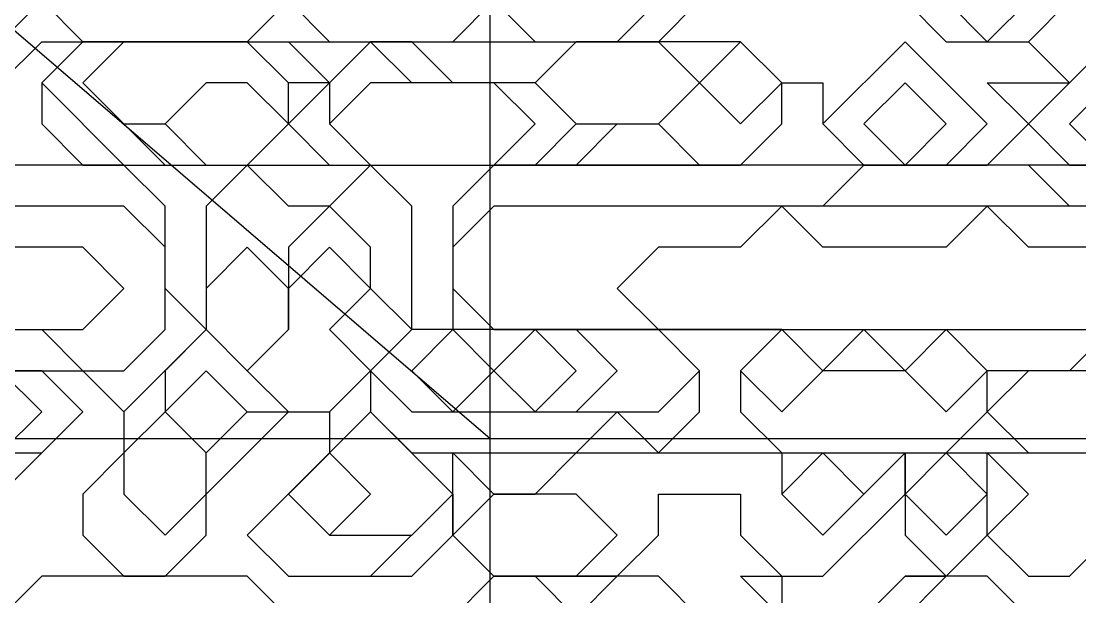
# Model space of a CAD drawing. Extents: x 46 to 224, y 52 to 151.
# Drawn here: x 163.21 to 178.54, y 77.71 to 86.04 of the extents above; entities that cross this region are included whole.
import ezdxf

# ---------------------------------------------------------------- set-up
doc = ezdxf.new("R2010")
doc.units = 0
doc.layers.add('OUTLINE', color=1, linetype='CONTINUOUS')

msp = doc.modelspace()

# ---------------------------------------------------------------- linework, layer by layer
for p, q in [((177.196, 85.7421), (178.3865, 86.9326)), ((177.196, 85.7421), (178.3865, 86.9326)), ((162.9103, 85.7421), (163.5056, 86.3373)), ((163.5056, 86.3373), (164.1008, 85.7421)), ((163.5056, 86.3373), (164.1008, 85.7421)), ((163.5056, 86.3373), (164.1008, 85.7421)), ((166.4818, 85.7421), (167.077, 86.3373)), ((166.4818, 85.7421), (167.077, 86.3373)), ((167.077, 86.3373), (167.6722, 85.7421)), ((167.077, 86.3373), (167.6722, 85.7421)), ((169.4579, 85.7421), (170.0532, 86.3373)), ((169.4579, 85.7421), (170.0532, 86.3373)), ((170.0532, 86.3373), (170.6484, 85.7421)), ((170.0532, 86.3373), (170.6484, 85.7421)), ((171.8389, 85.7421), (172.4341, 86.3373)), ((171.8389, 85.7421), (172.4341, 86.3373)), ((172.4341, 85.7421), (173.0294, 86.3373)), ((176.0056, 86.3373), (176.6008, 85.7421)), ((176.6008, 86.3373), (177.196, 85.7421)), ((176.6008, 86.3373), (177.196, 85.7421)), ((177.7913, 85.7421), (178.3865, 86.3373)), ((178.3865, 86.3373), (177.7913, 85.7421)), ((162.9103, 85.1468), (163.5056, 85.7421)), ((162.9103, 85.1468), (163.5056, 85.7421)), ((164.1008, 85.7421), (163.5056, 85.1468)), ((163.5056, 85.7421), (167.077, 85.7421)), ((164.1008, 85.7421), (163.5056, 85.1468)), ((163.5056, 85.7421), (167.077, 85.7421)), ((164.1008, 85.7421), (163.5056, 85.1468)), ((164.1008, 85.7421), (163.5056, 85.1468)), ((164.1008, 85.7421), (163.5056, 85.1468)), ((164.1008, 85.7421), (163.5056, 85.1468)), ((166.4818, 85.7421), (164.1008, 85.7421)), ((166.4818, 85.7421), (164.1008, 85.7421)), ((166.4818, 85.7421), (164.1008, 85.7421)), ((164.1008, 85.7421), (172.4341, 85.7421)), ((166.4818, 85.7421), (164.1008, 85.7421)), ((164.1008, 85.7421), (166.4818, 85.7421)), ((166.4818, 85.7421), (164.1008, 85.7421)), ((164.696, 85.7421), (164.1008, 85.1468)), ((164.696, 85.7421), (164.1008, 85.1468)), ((164.1008, 85.7421), (166.4818, 85.7421)), ((166.4818, 85.7421), (164.1008, 85.7421)), ((166.4818, 85.7421), (164.696, 85.7421)), ((166.4818, 85.7421), (164.696, 85.7421)), ((167.077, 85.1468), (166.4818, 85.7421)), ((167.077, 85.1468), (166.4818, 85.7421)), ((167.077, 85.1468), (166.4818, 85.7421)), ((167.077, 85.1468), (166.4818, 85.7421)), ((167.077, 85.1468), (166.4818, 85.7421)), ((167.077, 85.1468), (166.4818, 85.7421)), ((167.077, 85.1468), (166.4818, 85.7421)), ((167.077, 85.1468), (166.4818, 85.7421)), ((167.077, 85.7421), (167.6722, 85.1468)), ((167.077, 85.7421), (167.6722, 85.1468)), ((168.2675, 85.7421), (167.077, 84.5516)), ((168.2675, 85.7421), (167.077, 84.5516)), ((168.2675, 85.7421), (167.6722, 85.1468)), ((167.6722, 85.1468), (168.2675, 85.7421)), ((168.2675, 85.7421), (167.6722, 85.1468)), ((167.6722, 85.1468), (168.2675, 85.7421)), ((168.2675, 85.7421), (167.6722, 85.1468)), ((168.2675, 85.7421), (167.6722, 85.1468)), ((167.6722, 85.7421), (169.4579, 85.7421)), ((167.6722, 85.7421), (169.4579, 85.7421)), ((168.8627, 85.1468), (168.2675, 85.7421)), ((168.2675, 85.7421), (168.8627, 85.7421)), ((168.8627, 85.7421), (168.2675, 85.7421)), ((168.2675, 85.7421), (168.8627, 85.7421)), ((168.8627, 85.7421), (168.2675, 85.7421)), ((168.8627, 85.7421), (168.2675, 85.7421)), ((168.8627, 85.7421), (168.2675, 85.7421)), ((168.8627, 85.7421), (168.2675, 85.7421)), ((169.4579, 85.1468), (168.8627, 85.7421)), ((169.4579, 85.1468), (168.8627, 85.7421)), ((169.4579, 85.1468), (168.8627, 85.7421)), ((171.2437, 85.7421), (170.6484, 85.1468)), ((170.6484, 85.7421), (171.8389, 85.7421)), ((171.2437, 85.7421), (170.6484, 85.1468)), ((170.6484, 85.7421), (171.8389, 85.7421)), ((171.2437, 85.7421), (170.6484, 85.1468)), ((173.6246, 85.7421), (171.2437, 85.7421)), ((172.4341, 85.7421), (171.2437, 85.7421)), ((172.4341, 85.7421), (171.2437, 85.7421)), ((173.0294, 85.1468), (172.4341, 85.7421)), ((173.0294, 85.1468), (172.4341, 85.7421)), ((173.6246, 85.7421), (173.0294, 85.1468)), ((173.6246, 85.7421), (173.0294, 85.1468)), ((174.2198, 85.1468), (173.6246, 85.7421)), ((174.2198, 85.1468), (173.6246, 85.7421)), ((174.2198, 85.1468), (173.6246, 85.7421)), ((176.0056, 85.7421), (174.8151, 84.5516)), ((176.6008, 85.1468), (176.0056, 85.7421)), ((176.6008, 85.7421), (177.7913, 85.7421)), ((177.7913, 85.7421), (178.3865, 85.1468)), ((178.3865, 85.1468), (178.9818, 85.7421)), ((163.5056, 85.1468), (164.696, 83.9564)), ((163.5056, 85.1468), (163.5056, 84.5516)), ((163.5056, 85.1468), (163.5056, 84.5516)), ((163.5056, 85.1468), (163.5056, 84.5516)), ((163.5056, 85.1468), (164.696, 83.9564)), ((163.5056, 85.1468), (164.696, 83.9564)), ((164.1008, 85.1468), (165.2913, 83.9564)), ((164.1008, 85.1468), (164.696, 84.5516)), ((165.8865, 85.1468), (165.2913, 84.5516)), ((166.4818, 85.1468), (165.8865, 85.1468)), ((167.077, 84.5516), (166.4818, 85.1468)), ((167.077, 84.5516), (167.077, 85.1468)), ((167.6722, 85.1468), (167.077, 85.1468)), ((167.6722, 85.1468), (167.077, 85.1468)), ((167.6722, 85.1468), (167.077, 85.1468)), ((167.077, 84.5516), (167.077, 85.1468)), ((167.077, 84.5516), (167.077, 85.1468)), ((167.077, 84.5516), (167.077, 85.1468)), ((167.077, 84.5516), (167.077, 85.1468)), ((167.6722, 85.1468), (167.6722, 84.5516)), ((168.2675, 85.1468), (167.6722, 84.5516)), ((168.2675, 85.1468), (167.6722, 84.5516)), ((168.2675, 85.1468), (167.6722, 84.5516)), ((170.6484, 85.1468), (168.2675, 85.1468)), ((170.0532, 85.1468), (168.2675, 85.1468)), ((170.0532, 85.1468), (168.2675, 85.1468)), ((169.4579, 85.1468), (168.8627, 85.1468)), ((170.6484, 85.1468), (169.4579, 85.1468)), ((170.6484, 85.1468), (169.4579, 85.1468)), ((170.0532, 85.1468), (169.4579, 85.1468)), ((170.0532, 85.1468), (169.4579, 85.1468)), ((170.6484, 85.1468), (170.0532, 85.1468)), ((170.6484, 84.5516), (170.0532, 85.1468)), ((170.6484, 84.5516), (170.0532, 85.1468)), ((170.6484, 85.1468), (170.0532, 85.1468)), ((171.2437, 84.5516), (170.6484, 85.1468)), ((171.2437, 84.5516), (170.6484, 85.1468)), ((170.6484, 85.1468), (171.2437, 84.5516)), ((171.2437, 84.5516), (170.6484, 85.1468)), ((171.2437, 84.5516), (170.6484, 85.1468)), ((170.6484, 85.1468), (171.2437, 84.5516)), ((172.4341, 84.5516), (173.0294, 85.1468)), ((172.4341, 84.5516), (173.0294, 85.1468)), ((173.0294, 85.1468), (173.6246, 84.5516)), ((173.0294, 85.1468), (173.6246, 84.5516)), ((173.6246, 84.5516), (174.2198, 85.1468)), ((173.6246, 84.5516), (174.2198, 85.1468)), ((174.2198, 84.5516), (174.2198, 85.1468)), ((174.2198, 85.1468), (174.8151, 85.1468)), ((174.2198, 84.5516), (174.2198, 85.1468)), ((174.2198, 85.1468), (174.8151, 85.1468)), ((174.2198, 84.5516), (174.2198, 85.1468)), ((174.8151, 85.1468), (174.8151, 84.5516)), ((174.8151, 85.1468), (174.8151, 84.5516)), ((176.0056, 85.1468), (175.4103, 84.5516)), ((176.0056, 85.1468), (175.4103, 84.5516)), ((176.6008, 84.5516), (176.0056, 85.1468)), ((176.6008, 84.5516), (176.0056, 85.1468)), ((177.196, 84.5516), (176.6008, 85.1468)), ((177.7913, 84.5516), (177.196, 85.1468)), ((177.196, 85.1468), (178.3865, 85.1468)), ((177.7913, 84.5516), (177.196, 85.1468)), ((177.196, 85.1468), (178.3865, 85.1468)), ((178.3865, 85.1468), (177.7913, 84.5516)), ((178.3865, 85.1468), (177.7913, 84.5516)), ((178.9818, 85.1468), (178.3865, 84.5516)), ((163.5056, 84.5516), (164.1008, 83.9564)), ((163.5056, 84.5516), (164.1008, 83.9564)), ((163.5056, 84.5516), (164.1008, 83.9564)), ((164.696, 84.5516), (165.2913, 84.5516)), ((165.2913, 84.5516), (165.8865, 83.9564)), ((165.2913, 84.5516), (165.8865, 83.9564)), ((166.4818, 83.9564), (167.077, 84.5516)), ((166.4818, 83.9564), (167.077, 84.5516)), ((166.4818, 83.9564), (167.077, 84.5516)), ((166.4818, 83.9564), (167.077, 84.5516)), ((166.4818, 83.9564), (167.077, 84.5516)), ((166.4818, 83.9564), (167.077, 84.5516)), ((167.077, 84.5516), (167.6722, 83.9564)), ((167.077, 84.5516), (167.6722, 83.9564)), ((167.6722, 84.5516), (168.2675, 83.9564)), ((167.6722, 84.5516), (168.2675, 83.9564)), ((167.6722, 84.5516), (168.2675, 83.9564)), ((167.6722, 84.5516), (168.2675, 83.9564)), ((170.0532, 83.9564), (170.6484, 84.5516)), ((170.0532, 83.9564), (170.6484, 84.5516)), ((170.6484, 83.9564), (171.2437, 84.5516)), ((170.6484, 83.9564), (171.2437, 84.5516)), ((170.6484, 83.9564), (171.2437, 84.5516)), ((170.6484, 83.9564), (171.2437, 84.5516)), ((171.2437, 83.9564), (171.8389, 84.5516)), ((171.2437, 84.5516), (172.4341, 84.5516)), ((171.2437, 84.5516), (172.4341, 84.5516)), ((171.8389, 84.5516), (172.4341, 84.5516)), ((172.4341, 84.5516), (173.0294, 83.9564)), ((173.6246, 83.9564), (174.2198, 84.5516)), ((173.6246, 83.9564), (174.2198, 84.5516)), ((173.6246, 83.9564), (174.2198, 84.5516)), ((174.8151, 84.5516), (175.4103, 83.9564)), ((174.8151, 84.5516), (175.4103, 83.9564)), ((174.8151, 84.5516), (175.4103, 83.9564)), ((175.4103, 84.5516), (176.0056, 83.9564)), ((175.4103, 84.5516), (176.0056, 83.9564)), ((176.0056, 83.9564), (176.6008, 84.5516)), ((176.0056, 83.9564), (176.6008, 84.5516)), ((176.6008, 83.9564), (177.196, 84.5516)), ((177.196, 83.9564), (177.7913, 84.5516)), ((177.196, 83.9564), (177.7913, 84.5516)), ((177.7913, 84.5516), (178.3865, 83.9564)), ((177.7913, 84.5516), (178.3865, 83.9564)), ((178.3865, 84.5516), (178.9818, 83.9564)), ((164.696, 83.9564), (162.9103, 83.9564)), ((164.696, 83.9564), (162.9103, 83.9564)), ((164.1008, 83.9564), (173.6246, 83.9564)), ((164.1008, 83.9564), (173.6246, 83.9564)), ((164.1008, 83.9564), (171.2437, 83.9564)), ((164.696, 83.9564), (166.4818, 83.9564)), ((165.2913, 83.3611), (164.696, 83.9564)), ((165.2913, 83.3611), (164.696, 83.9564)), ((164.696, 83.9564), (166.4818, 83.9564)), ((164.696, 83.9564), (166.4818, 83.9564)), ((165.2913, 83.9564), (166.4818, 83.9564)), ((166.4818, 83.9564), (165.8865, 83.3611)), ((165.8865, 83.9564), (166.4818, 83.9564)), ((165.8865, 83.9564), (166.4818, 83.9564)), ((167.077, 83.3611), (166.4818, 83.9564)), ((168.2675, 83.9564), (167.6722, 83.3611)), ((167.6722, 83.9564), (170.6484, 83.9564)), ((167.6722, 83.9564), (170.6484, 83.9564)), ((168.2675, 83.9564), (170.6484, 83.9564)), ((168.8627, 83.3611), (168.2675, 83.9564)), ((168.2675, 83.9564), (170.6484, 83.9564)), ((168.2675, 83.9564), (170.0532, 83.9564)), ((168.2675, 83.9564), (170.0532, 83.9564)), ((170.0532, 83.9564), (169.4579, 83.3611)), ((183.7437, 83.9564), (170.0532, 83.9564)), ((173.0294, 83.9564), (173.6246, 83.9564)), ((175.4103, 83.9564), (174.8151, 83.3611)), ((175.4103, 83.9564), (177.196, 83.9564)), ((175.4103, 83.9564), (177.196, 83.9564)), ((175.4103, 83.9564), (176.6008, 83.9564)), ((177.7913, 83.9564), (175.4103, 83.9564)), ((178.3865, 83.3611), (177.7913, 83.9564)), ((178.3865, 83.9564), (180.7675, 83.9564)), ((178.3865, 83.9564), (180.7675, 83.9564)), ((164.696, 83.3611), (146.8389, 83.3611)), ((164.696, 83.3611), (151.6008, 83.3611)), ((164.696, 83.3611), (151.6008, 83.3611)), ((165.2913, 82.7659), (164.696, 83.3611)), ((165.2913, 82.7659), (164.696, 83.3611)), ((165.2913, 82.7659), (164.696, 83.3611)), ((165.2913, 82.1707), (165.2913, 83.3611)), ((165.2913, 82.1707), (165.2913, 83.3611)), ((165.8865, 83.3611), (165.8865, 81.5754)), ((167.6722, 83.3611), (167.077, 83.3611)), ((167.6722, 83.3611), (167.077, 82.7659)), ((168.2675, 82.7659), (167.6722, 83.3611)), ((168.8627, 81.5754), (168.8627, 83.3611)), ((169.4579, 83.3611), (169.4579, 81.5754)), ((170.0532, 83.3611), (169.4579, 82.7659)), ((170.0532, 83.3611), (169.4579, 82.7659)), ((170.0532, 83.3611), (169.4579, 82.7659)), ((174.8151, 83.3611), (170.0532, 83.3611)), ((183.1484, 83.3611), (170.0532, 83.3611)), ((183.1484, 83.3611), (170.0532, 83.3611)), ((174.2198, 83.3611), (173.6246, 82.7659)), ((174.8151, 82.7659), (174.2198, 83.3611)), ((177.196, 83.3611), (176.6008, 82.7659)), ((177.7913, 82.7659), (177.196, 83.3611)), ((178.9818, 83.3611), (178.3865, 83.3611)), ((164.1008, 82.7659), (161.1246, 82.7659)), ((164.696, 82.1707), (164.1008, 82.7659)), ((165.2913, 81.5754), (165.2913, 82.7659)), ((165.2913, 81.5754), (165.2913, 82.7659)), ((165.2913, 81.5754), (165.2913, 82.7659)), ((166.4818, 82.7659), (165.8865, 82.1707)), ((166.4818, 82.7659), (165.8865, 82.1707)), ((166.4818, 82.7659), (165.8865, 82.1707)), ((167.077, 82.1707), (166.4818, 82.7659)), ((167.077, 82.1707), (166.4818, 82.7659)), ((167.077, 82.1707), (166.4818, 82.7659)), ((167.077, 82.7659), (167.077, 81.5754)), ((167.6722, 82.7659), (167.077, 82.1707)), ((167.6722, 82.7659), (167.077, 82.1707)), ((168.2675, 82.1707), (167.6722, 82.7659)), ((168.2675, 82.1707), (167.6722, 82.7659)), ((168.2675, 82.1707), (168.2675, 82.7659)), ((169.4579, 82.7659), (169.4579, 82.1707)), ((169.4579, 82.7659), (169.4579, 82.1707)), ((169.4579, 82.7659), (169.4579, 82.1707)), ((172.4341, 82.7659), (171.8389, 82.1707)), ((173.6246, 82.7659), (172.4341, 82.7659)), ((175.4103, 82.7659), (174.8151, 82.7659)), ((176.6008, 82.7659), (175.4103, 82.7659)), ((180.1722, 82.7659), (177.7913, 82.7659)), ((164.1008, 81.5754), (164.696, 82.1707)), ((165.8865, 81.5754), (165.2913, 82.1707)), ((165.8865, 81.5754), (165.2913, 82.1707)), ((165.8865, 82.1707), (165.8865, 81.5754)), ((165.8865, 82.1707), (165.8865, 81.5754)), ((165.8865, 82.1707), (165.8865, 81.5754)), ((167.077, 81.5754), (167.077, 82.1707)), ((167.077, 81.5754), (167.077, 82.1707)), ((167.077, 82.1707), (167.077, 81.5754)), ((167.077, 81.5754), (167.077, 82.1707)), ((167.077, 82.1707), (167.077, 81.5754)), ((168.2675, 82.1707), (167.6722, 81.5754)), ((168.8627, 81.5754), (168.2675, 82.1707)), ((168.8627, 81.5754), (168.2675, 82.1707)), ((168.8627, 81.5754), (168.2675, 82.1707)), ((168.8627, 81.5754), (168.2675, 82.1707)), ((169.4579, 82.1707), (170.0532, 81.5754)), ((169.4579, 82.1707), (170.0532, 81.5754)), ((169.4579, 82.1707), (170.0532, 81.5754)), ((171.8389, 82.1707), (172.4341, 81.5754)), ((161.1246, 81.5754), (164.1008, 81.5754)), ((162.9103, 81.5754), (163.5056, 81.5754)), ((162.9103, 81.5754), (163.5056, 81.5754)), ((163.5056, 81.5754), (164.1008, 80.9802)), ((163.5056, 81.5754), (164.1008, 80.9802)), ((164.696, 80.3849), (165.8865, 81.5754)), ((164.696, 80.3849), (165.8865, 81.5754)), ((165.8865, 81.5754), (164.696, 80.3849)), ((164.696, 80.9802), (165.2913, 81.5754)), ((164.696, 80.9802), (165.2913, 81.5754)), ((164.696, 80.9802), (165.2913, 81.5754)), ((165.8865, 81.5754), (165.2913, 80.9802)), ((165.8865, 81.5754), (166.4818, 80.9802)), ((165.8865, 81.5754), (166.4818, 80.9802)), ((166.4818, 80.9802), (167.077, 81.5754)), ((167.077, 81.5754), (166.4818, 80.9802)), ((166.4818, 80.9802), (167.077, 81.5754)), ((167.077, 81.5754), (166.4818, 80.9802)), ((167.6722, 81.5754), (168.2675, 80.9802)), ((167.6722, 80.3849), (168.8627, 81.5754)), ((167.6722, 80.3849), (168.8627, 81.5754)), ((168.2675, 80.9802), (168.8627, 81.5754)), ((168.8627, 81.5754), (168.2675, 80.9802)), ((168.8627, 81.5754), (168.2675, 80.9802)), ((168.8627, 81.5754), (168.2675, 80.9802)), ((168.8627, 81.5754), (168.2675, 80.9802)), ((172.4341, 81.5754), (168.8627, 81.5754)), ((169.4579, 81.5754), (168.8627, 81.5754)), ((171.8389, 81.5754), (168.8627, 81.5754)), ((174.2198, 81.5754), (168.8627, 81.5754)), ((172.4341, 81.5754), (168.8627, 81.5754)), ((169.4579, 81.5754), (168.8627, 80.9802)), ((169.4579, 81.5754), (168.8627, 80.9802)), ((174.2198, 81.5754), (168.8627, 81.5754)), ((171.2437, 81.5754), (169.4579, 81.5754)), ((170.0532, 80.9802), (169.4579, 81.5754)), ((170.0532, 81.5754), (171.8389, 81.5754)), ((170.0532, 81.5754), (183.1484, 81.5754)), ((170.6484, 81.5754), (170.0532, 80.9802)), ((170.0532, 81.5754), (183.1484, 81.5754)), ((171.2437, 80.9802), (170.6484, 81.5754)), ((171.8389, 80.9802), (171.2437, 81.5754)), ((172.4341, 81.5754), (180.7675, 81.5754)), ((173.0294, 80.9802), (172.4341, 81.5754)), ((173.0294, 80.9802), (172.4341, 81.5754)), ((174.2198, 81.5754), (173.0294, 81.5754)), ((173.0294, 81.5754), (183.7437, 81.5754)), ((174.2198, 81.5754), (173.6246, 80.9802)), ((174.2198, 81.5754), (173.6246, 80.9802)), ((174.8151, 80.9802), (174.2198, 81.5754)), ((174.8151, 80.9802), (174.2198, 81.5754)), ((174.8151, 80.9802), (174.2198, 81.5754)), ((174.8151, 80.9802), (174.2198, 81.5754)), ((174.8151, 80.9802), (174.2198, 81.5754)), ((175.4103, 81.5754), (174.8151, 80.9802)), ((176.0056, 80.9802), (175.4103, 81.5754)), ((176.6008, 81.5754), (176.0056, 80.9802)), ((176.6008, 81.5754), (176.0056, 80.9802)), ((176.6008, 81.5754), (176.0056, 80.9802)), ((176.6008, 81.5754), (176.0056, 80.9802)), ((176.6008, 81.5754), (176.0056, 80.9802)), ((177.196, 80.9802), (176.6008, 81.5754)), ((177.196, 80.9802), (176.6008, 81.5754)), ((177.196, 80.9802), (176.6008, 81.5754)), ((177.196, 80.9802), (176.6008, 81.5754)), ((177.196, 80.9802), (176.6008, 81.5754)), ((178.9818, 81.5754), (178.3865, 80.9802)), ((178.3865, 80.9802), (178.9818, 81.5754)), ((178.9818, 81.5754), (178.3865, 80.9802)), ((163.5056, 80.9802), (162.3151, 80.9802)), ((162.3151, 80.9802), (164.1008, 80.9802)), ((163.5056, 80.9802), (162.3151, 80.9802)), ((162.3151, 80.9802), (164.1008, 80.9802)), ((163.5056, 80.9802), (162.3151, 80.9802)), ((162.3151, 80.9802), (164.696, 80.9802)), ((163.5056, 80.3849), (162.9103, 80.9802)), ((163.5056, 80.3849), (162.9103, 80.9802)), ((163.5056, 80.3849), (162.9103, 80.9802)), ((164.1008, 80.3849), (163.5056, 80.9802)), ((164.1008, 80.3849), (163.5056, 80.9802)), ((164.1008, 80.3849), (163.5056, 80.9802)), ((164.1008, 80.9802), (164.696, 80.3849)), ((164.1008, 80.9802), (164.696, 80.3849)), ((164.1008, 80.9802), (164.696, 80.9802)), ((164.1008, 80.9802), (164.696, 80.9802)), ((165.2913, 80.9802), (165.2913, 80.3849)), ((165.8865, 80.9802), (165.2913, 80.3849)), ((165.8865, 80.9802), (165.2913, 80.3849)), ((166.4818, 80.3849), (165.8865, 80.9802)), ((166.4818, 80.3849), (165.8865, 80.9802)), ((166.4818, 80.9802), (167.077, 80.3849)), ((166.4818, 80.9802), (167.077, 80.3849)), ((168.2675, 80.9802), (168.2675, 80.3849)), ((168.2675, 80.9802), (168.2675, 80.3849)), ((168.2675, 80.9802), (168.8627, 80.3849)), ((168.2675, 80.9802), (168.2675, 80.3849)), ((168.8627, 80.9802), (169.4579, 80.3849)), ((168.8627, 80.9802), (169.4579, 80.3849)), ((169.4579, 80.3849), (170.0532, 80.9802)), ((170.0532, 80.9802), (170.6484, 80.3849)), ((170.6484, 80.3849), (171.2437, 80.9802)), ((171.2437, 80.3849), (171.8389, 80.9802)), ((172.4341, 80.3849), (173.0294, 80.9802)), ((173.0294, 80.3849), (173.0294, 80.9802)), ((173.6246, 80.9802), (173.6246, 80.3849)), ((173.6246, 80.9802), (174.2198, 80.3849)), ((174.2198, 80.3849), (174.8151, 80.9802)), ((175.4103, 80.9802), (174.8151, 80.9802)), ((175.4103, 80.9802), (174.8151, 80.9802)), ((175.4103, 80.9802), (174.8151, 80.9802)), ((176.0056, 80.9802), (175.4103, 80.9802)), ((176.0056, 80.9802), (175.4103, 80.9802)), ((176.0056, 80.9802), (175.4103, 80.9802)), ((176.0056, 80.9802), (176.6008, 80.3849)), ((176.6008, 80.3849), (177.196, 80.9802)), ((177.196, 80.3849), (177.196, 80.9802)), ((177.7913, 80.9802), (177.196, 80.3849)), ((178.3865, 80.9802), (177.196, 80.9802)), ((180.1722, 80.9802), (177.196, 80.9802)), ((180.1722, 80.9802), (177.196, 80.9802)), ((179.577, 80.9802), (177.7913, 80.9802)), ((161.7198, 78.004), (164.1008, 80.3849)), ((161.7198, 78.004), (164.1008, 80.3849)), ((162.9103, 79.7897), (163.5056, 80.3849)), ((162.9103, 79.7897), (163.5056, 80.3849)), ((162.9103, 79.7897), (163.5056, 80.3849)), ((163.5056, 79.7897), (164.1008, 80.3849)), ((164.696, 80.3849), (164.696, 79.7897)), ((165.2913, 80.3849), (164.696, 79.7897)), ((165.2913, 80.3849), (164.696, 79.7897)), ((165.2913, 80.3849), (164.696, 79.7897)), ((165.2913, 80.3849), (165.8865, 79.7897)), ((165.8865, 79.7897), (165.2913, 80.3849)), ((165.2913, 80.3849), (165.8865, 79.7897)), ((165.8865, 79.7897), (165.2913, 80.3849)), ((165.2913, 80.3849), (165.8865, 79.7897)), ((165.8865, 79.7897), (165.2913, 80.3849)), ((165.8865, 79.1945), (167.077, 80.3849)), ((165.8865, 79.7897), (166.4818, 80.3849)), ((165.8865, 79.7897), (166.4818, 80.3849)), ((165.8865, 79.7897), (166.4818, 80.3849)), ((166.4818, 80.3849), (167.6722, 80.3849)), ((167.077, 80.3849), (167.6722, 80.3849)), ((167.077, 80.3849), (167.6722, 80.3849)), ((168.2675, 80.3849), (167.077, 79.1945)), ((167.077, 80.3849), (167.6722, 80.3849)), ((168.2675, 80.3849), (167.077, 79.1945)), ((167.6722, 80.3849), (167.6722, 79.7897)), ((167.6722, 80.3849), (167.6722, 79.7897)), ((168.2675, 80.3849), (168.8627, 79.7897)), ((168.2675, 80.3849), (168.8627, 79.7897)), ((169.4579, 79.1945), (168.2675, 80.3849)), ((168.2675, 80.3849), (168.8627, 79.7897)), ((169.4579, 79.1945), (168.2675, 80.3849)), ((168.8627, 80.3849), (172.4341, 80.3849)), ((169.4579, 80.3849), (171.2437, 80.3849)), ((171.2437, 79.7897), (171.8389, 80.3849)), ((171.8389, 80.3849), (172.4341, 79.7897)), ((172.4341, 79.7897), (173.0294, 80.3849)), ((173.6246, 80.3849), (174.2198, 79.7897)), ((176.6008, 79.7897), (177.196, 80.3849)), ((177.196, 80.3849), (177.7913, 79.7897)), ((161.1246, 79.7897), (163.5056, 79.7897)), ((164.696, 79.7897), (164.1008, 79.1945)), ((164.696, 79.7897), (164.696, 79.1945)), ((164.696, 79.7897), (164.696, 79.1945)), ((164.696, 79.7897), (164.696, 79.1945)), ((165.8865, 79.1945), (165.8865, 79.7897)), ((165.8865, 79.1945), (165.8865, 79.7897)), ((165.8865, 79.1945), (165.8865, 79.7897)), ((167.6722, 79.7897), (166.4818, 78.5992)), ((167.6722, 79.7897), (166.4818, 78.5992)), ((167.6722, 79.7897), (167.077, 79.1945)), ((168.2675, 79.1945), (167.6722, 79.7897)), ((168.8627, 79.7897), (171.2437, 79.7897)), ((168.8627, 79.7897), (174.8151, 79.7897)), ((168.8627, 79.7897), (174.8151, 79.7897)), ((169.4579, 79.1945), (169.4579, 79.7897)), ((169.4579, 79.7897), (170.0532, 79.1945)), ((170.6484, 79.1945), (171.2437, 79.7897)), ((171.2437, 79.7897), (174.2198, 79.7897)), ((174.2198, 79.7897), (176.6008, 79.7897)), ((174.8151, 79.7897), (174.2198, 79.1945)), ((174.2198, 79.7897), (174.2198, 79.1945)), ((174.8151, 79.7897), (174.2198, 79.1945)), ((175.4103, 79.1945), (174.8151, 79.7897)), ((174.8151, 78.5992), (176.0056, 79.7897)), ((174.8151, 79.7897), (175.4103, 79.1945)), ((175.4103, 79.1945), (174.8151, 79.7897)), ((174.8151, 79.7897), (175.4103, 79.1945)), ((175.4103, 79.1945), (176.0056, 79.7897)), ((175.4103, 79.1945), (176.0056, 79.7897)), ((176.0056, 79.1945), (176.0056, 79.7897)), ((176.0056, 79.7897), (176.0056, 78.5992)), ((176.0056, 79.7897), (176.0056, 79.1945)), ((176.0056, 79.7897), (180.1722, 79.7897)), ((176.6008, 79.7897), (176.0056, 79.1945)), ((176.0056, 79.7897), (180.1722, 79.7897)), ((176.6008, 79.7897), (176.0056, 79.1945)), ((177.196, 79.1945), (176.6008, 79.7897)), ((177.196, 79.1945), (176.6008, 79.7897)), ((177.196, 78.5992), (177.196, 79.7897)), ((177.196, 79.7897), (177.7913, 79.1945)), ((177.196, 79.1945), (177.196, 79.7897)), ((177.196, 79.7897), (180.1722, 79.7897)), ((177.7913, 79.7897), (179.577, 79.7897)), ((164.1008, 79.1945), (164.1008, 78.5992)), ((164.696, 79.1945), (165.2913, 78.5992)), ((164.696, 79.1945), (165.2913, 78.5992)), ((164.696, 79.1945), (165.2913, 78.5992)), ((165.2913, 78.5992), (165.8865, 79.1945)), ((165.2913, 78.5992), (165.8865, 79.1945)), ((165.2913, 78.5992), (165.8865, 79.1945)), ((165.8865, 78.5992), (165.8865, 79.1945)), ((167.077, 79.1945), (167.6722, 78.5992)), ((167.077, 79.1945), (167.6722, 78.5992)), ((167.077, 79.1945), (167.6722, 78.5992)), ((167.6722, 78.5992), (168.2675, 79.1945)), ((168.2675, 78.004), (169.4579, 79.1945)), ((168.8627, 78.5992), (169.4579, 79.1945)), ((168.8627, 78.5992), (169.4579, 79.1945)), ((169.4579, 78.5992), (169.4579, 79.1945)), ((169.4579, 79.1945), (169.4579, 78.5992)), ((170.0532, 79.1945), (169.4579, 78.5992)), ((170.0532, 79.1945), (170.6484, 79.1945)), ((171.2437, 79.1945), (170.0532, 79.1945)), ((171.8389, 78.5992), (171.2437, 79.1945)), ((172.4341, 78.5992), (172.4341, 79.1945)), ((172.4341, 79.1945), (173.6246, 79.1945)), ((173.6246, 79.1945), (173.6246, 78.5992)), ((174.2198, 79.1945), (174.8151, 78.5992)), ((174.2198, 79.1945), (174.8151, 78.5992)), ((174.2198, 79.1945), (174.8151, 78.5992)), ((174.8151, 78.5992), (175.4103, 79.1945)), ((174.8151, 78.004), (176.0056, 79.1945)), ((174.8151, 78.5992), (175.4103, 79.1945)), ((176.0056, 79.1945), (176.6008, 78.5992)), ((176.0056, 79.1945), (176.6008, 78.5992)), ((176.0056, 79.1945), (176.6008, 78.5992)), ((176.6008, 78.5992), (177.196, 79.1945)), ((176.6008, 78.5992), (177.196, 79.1945)), ((176.6008, 78.5992), (177.196, 79.1945)), ((177.7913, 79.1945), (177.196, 78.5992)), ((178.3865, 78.004), (179.577, 79.1945)), ((164.1008, 78.5992), (164.696, 78.004)), ((165.2913, 78.004), (165.8865, 78.5992)), ((166.4818, 78.5992), (167.077, 78.004)), ((166.4818, 78.5992), (167.077, 78.004)), ((167.6722, 78.5992), (168.8627, 78.5992)), ((167.6722, 78.5992), (168.8627, 78.5992)), ((168.8627, 78.004), (169.4579, 78.5992)), ((169.4579, 78.5992), (170.0532, 78.004)), ((169.4579, 78.5992), (170.0532, 78.004)), ((171.2437, 78.004), (171.8389, 78.5992)), ((171.8389, 78.004), (172.4341, 78.5992)), ((173.6246, 78.5992), (174.2198, 78.004)), ((176.0056, 78.5992), (176.6008, 78.004)), ((176.6008, 78.004), (177.196, 78.5992)), ((177.196, 78.5992), (177.7913, 78.004)), ((163.5056, 78.004), (162.9103, 77.4088)), ((166.4818, 78.004), (163.5056, 78.004)), ((164.696, 78.004), (165.2913, 78.004)), ((167.077, 77.4088), (166.4818, 78.004)), ((167.077, 78.004), (168.8627, 78.004)), ((167.077, 78.004), (168.2675, 78.004)), ((170.0532, 78.004), (168.8627, 76.8135)), ((170.0532, 78.004), (171.8389, 78.004)), ((170.6484, 78.004), (170.0532, 78.004)), ((170.0532, 78.004), (171.8389, 78.004)), ((170.6484, 78.004), (170.0532, 78.004)), ((170.0532, 78.004), (171.2437, 78.004)), ((171.8389, 78.004), (170.6484, 78.004)), ((171.2437, 77.4088), (170.6484, 78.004)), ((171.8389, 78.004), (171.2437, 77.4088)), ((172.4341, 78.004), (171.8389, 78.004)), ((173.6246, 76.8135), (172.4341, 78.004)), ((173.6246, 78.004), (174.2198, 78.004)), ((174.2198, 77.4088), (173.6246, 78.004)), ((174.2198, 78.004), (174.2198, 77.4088)), ((174.2198, 78.004), (174.8151, 78.004)), ((175.4103, 77.4088), (176.0056, 78.004)), ((176.0056, 78.004), (175.4103, 77.4088)), ((175.4103, 77.4088), (176.0056, 78.004)), ((176.0056, 78.004), (175.4103, 77.4088)), ((176.6008, 78.004), (175.4103, 76.8135)), ((176.0056, 78.004), (176.6008, 78.004)), ((176.6008, 78.004), (176.0056, 78.004)), ((176.0056, 78.004), (176.6008, 78.004)), ((176.6008, 78.004), (176.0056, 78.004)), ((177.196, 78.004), (176.6008, 78.004)), ((177.7913, 77.4088), (177.196, 78.004)), ((177.7913, 78.004), (178.3865, 78.004))]:
    msp.add_line(p, q)
at = {"layer": 'OUTLINE', "color": 1}
for p, q in [((170, 55), (170, 120)), ((135, 110), (170, 80)), ((50, 80), (220, 80))]:
    msp.add_line(p, q, dxfattribs=at)

doc.saveas('drawing.dxf')
